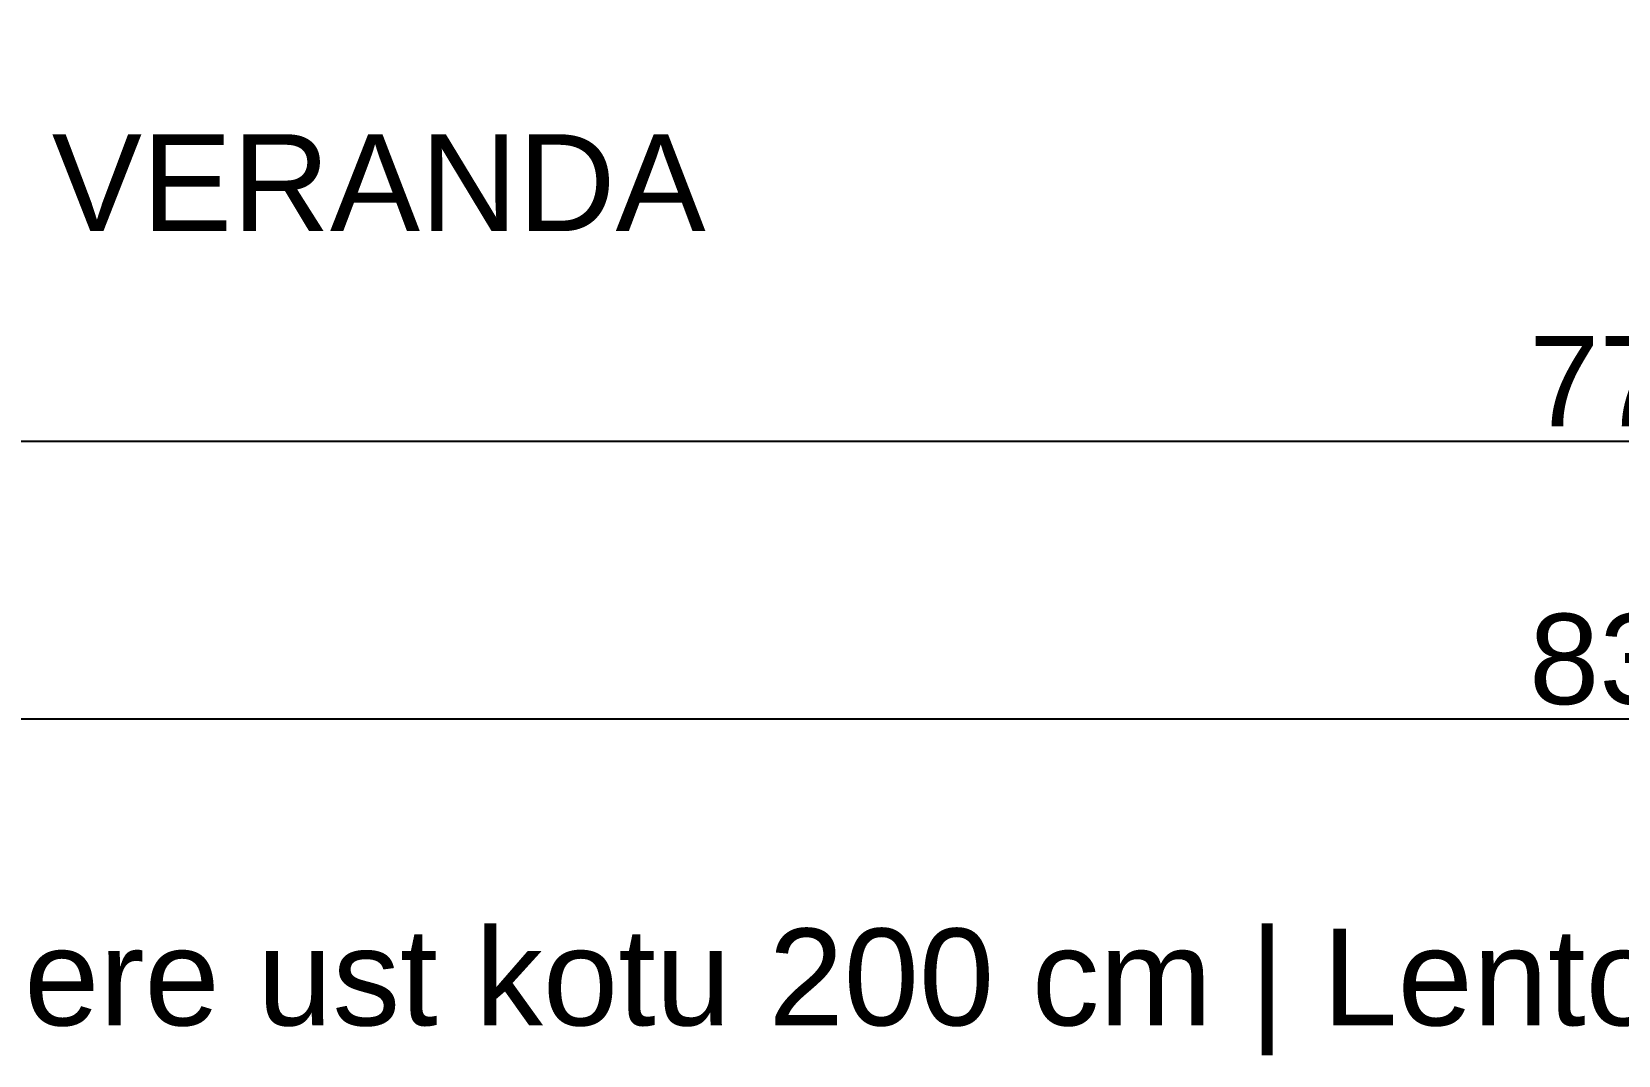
# Model space of a CAD drawing. Header units: centimetres. Extents: x -136 to 1955, y -1012 to 1233.
# Drawn here: x 138.3 to 384, y -1012.1 to -853.6 of the extents above; entities that cross this region are included whole.
import ezdxf
from ezdxf.enums import TextEntityAlignment as Align

# ---------------------------------------------------------------- set-up
doc = ezdxf.new("R2010")
doc.units = ezdxf.units.CM
doc.layers.add('ON_OLCU', color=4, linetype='Continuous')
doc.layers.add('ON_YAZI', color=7, linetype='Continuous')
doc.styles.get("Standard").update_dxf_attribs({"font": 'Arial.ttf'})
doc.dimstyles.new('ISO-25', dxfattribs={"dimtxt": 2.5, "dimasz": 2.5, "dimexe": 1.25, "dimexo": 0.625, "dimtad": 1, "dimtxsty": 'Standard', "dimcen": 2.5, "dimadec": 0, "dimazin": 0, "dimtfac": 1, "dimtmove": 0, "dimatfit": 3, "dimfxl": 1, "dimarcsym": 0})

# ---------------------------------------------------------------- blocks, each defined once
blk = doc.blocks.new('*D152')
at = {"layer": 'Defpoints', "color": 0, "transparency": 16777216}
for p in [(0, -850), (773, -850), (773, -917)]:
    blk.add_point(p, dxfattribs=at)
at = {"layer": 'ON_OLCU', "color": 0, "lineweight": -2, "transparency": 16777216}
for p, q in [((0, -853), (0, -922)), ((773, -853), (773, -922)), ((4, -917), (769, -917))]:
    blk.add_line(p, q, dxfattribs=at)
at = {"layer": 'ON_OLCU', "color": 0, "transparency": 16777216}
for points in [[(4, -916.33), (4, -917.67), (0, -917)], [(769, -916.33), (769, -917.67), (773, -917)]]:
    blk.add_solid(points, dxfattribs=at)
at = {"layer": 'ON_OLCU', "color": 0, "transparency": 16777216, "insert": (386.5, -907.85), "char_height": 14, "attachment_point": 5}
blk.add_mtext('773', dxfattribs=at)
blk = doc.blocks.new('*D154')
at = {"layer": 'Defpoints', "color": 0, "transparency": 16777216}
for p in [(-30, -600), (803, -600), (803, -960)]:
    blk.add_point(p, dxfattribs=at)
at = {"layer": 'ON_OLCU', "color": 0, "lineweight": -2, "transparency": 16777216}
for p, q in [((-30, -603), (-30, -965)), ((803, -603), (803, -965)), ((-26, -960), (799, -960))]:
    blk.add_line(p, q, dxfattribs=at)
at = {"layer": 'ON_OLCU', "color": 0, "transparency": 16777216}
for points in [[(-26, -959.33), (-26, -960.67), (-30, -960)], [(799, -959.33), (799, -960.67), (803, -960)]]:
    blk.add_solid(points, dxfattribs=at)
at = {"layer": 'ON_OLCU', "color": 0, "transparency": 16777216, "insert": (386.5, -950.85), "char_height": 14, "attachment_point": 5}
blk.add_mtext('833', dxfattribs=at)

msp = doc.modelspace()

# ---------------------------------------------------------------- texts
at = {"layer": 'ON_YAZI'}
for s, p in [('VERANDA', (192, -877)), ('Pencere ust kotu 200 cm | Lento 50 cm | Bina yuksekligi 250 cm', (386.5, -1000))]:
    msp.add_text(s, height=15, dxfattribs=at).set_placement(p, align=Align.MIDDLE_CENTER)

# ---------------------------------------------------------------- dimensions: what is measured, and where the dimension line sits
at = {"layer": 'ON_OLCU'}
for base, p1, p2, picture, middle in [((803, -960), (-30, -600), (803, -600), '*D154', (386.5, -950.847)), ((773, -917), (0, -850), (773, -850), '*D152', (386.5, -907.847))]:
    dim = msp.add_linear_dim(base=base, p1=p1, p2=p2, dimstyle='ISO-25', override={"dimtxt": 14, "dimasz": 4, "dimexe": 5, "dimexo": 3, "dimgap": 2, "dimtix": 1, "dimatfit": 1}, dxfattribs=at)
    dim.commit()
    dim.dimension.update_dxf_attribs({"geometry": picture, "text_midpoint": middle})

doc.saveas('drawing.dxf')
